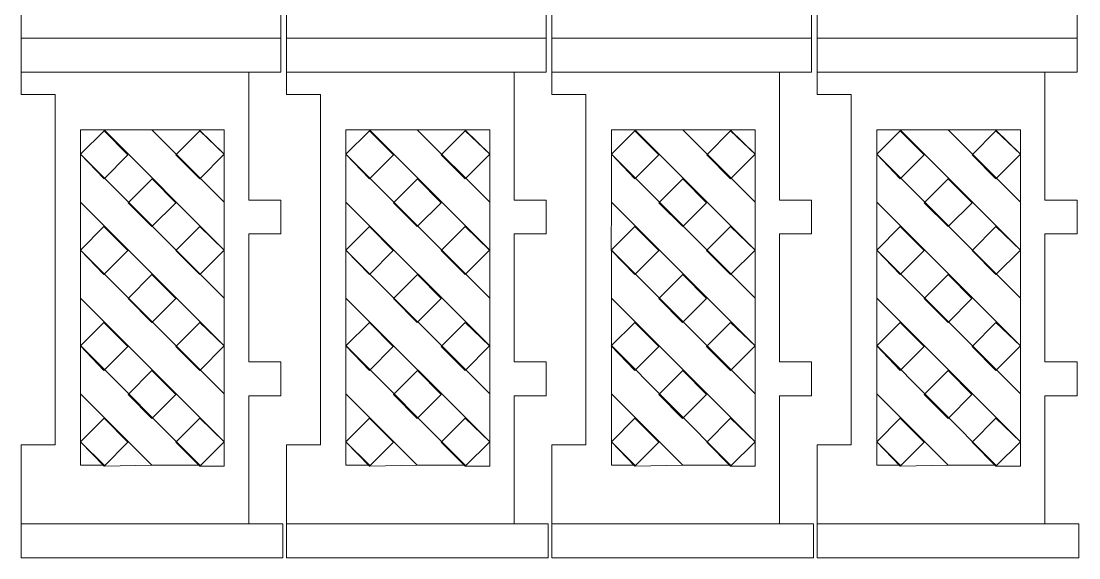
# Model space of a CAD drawing. Header units: centimetres. Extents: x -67.6 to -20.6, y -25.4 to 27.8.
# Drawn here: x -36.3 to -26.93, y 2.24 to 6.99 of the extents above; entities that cross this region are included whole.
import ezdxf

# ---------------------------------------------------------------- set-up
doc = ezdxf.new("R2010")
doc.units = ezdxf.units.CM
doc.header["$MEASUREMENT"] = 0
doc.layers.add('Layer 1', color=7, linetype='Continuous')

msp = doc.modelspace()

# ---------------------------------------------------------------- linework, layer by layer
at = {"layer": 'Layer 1', "color": 250, "lineweight": 9}
for points, knots in [([(-34.28516, 11.14377), (-34.28516, 11.14377), (-34.28516, 10.01044), (-34.28516, 10.01044), (-34.28516, 10.01044), (-34.00141, 10.01044), (-34.00141, 10.01044), (-34.00141, 10.01044), (-34.00141, 9.71044), (-34.00141, 9.71044), (-34.00141, 9.71044), (-34.28516, 9.71044), (-34.28516, 9.71044), (-34.28516, 9.71044), (-34.28516, 8.5771), (-34.28516, 8.5771), (-34.28516, 8.5771), (-34.00141, 8.5771), (-34.00141, 8.5771), (-34.00141, 8.5771), (-34.00141, 8.2771), (-34.00141, 8.2771), (-34.00141, 8.2771), (-34.28516, 8.2771), (-34.28516, 8.2771), (-34.28516, 8.2771), (-34.28516, 7.14377), (-34.28516, 7.14377), (-34.28516, 7.14377), (-34.00141, 7.14377), (-34.00141, 7.14377), (-34.00141, 7.14377), (-34.00141, 6.84377), (-34.00141, 6.84377), (-34.00141, 6.84377), (-34.00141, 6.54377), (-34.00141, 6.54377), (-34.00141, 6.54377), (-34.28516, 6.54377), (-34.28516, 6.54377), (-34.28516, 6.54377), (-34.28516, 5.41044), (-34.28516, 5.41044), (-34.28516, 5.41044), (-34.00141, 5.41044), (-34.00141, 5.41044), (-34.00141, 5.41044), (-34.00141, 5.11044), (-34.00141, 5.11044), (-34.00141, 5.11044), (-34.28516, 5.11044), (-34.28516, 5.11044), (-34.28516, 5.11044), (-34.28516, 3.97711), (-34.28516, 3.97711), (-34.28516, 3.97711), (-34.00141, 3.97711), (-34.00141, 3.97711), (-34.00141, 3.97711), (-34.00141, 3.67711), (-34.00141, 3.67711), (-34.00141, 3.67711), (-34.28516, 3.67711), (-34.28516, 3.67711), (-34.28516, 3.67711), (-34.28516, 2.54378), (-34.28516, 2.54378), (-34.28516, 2.54378), (-33.98516, 2.54378), (-33.98516, 2.54378), (-33.98516, 2.54378), (-33.98516, 2.24378), (-33.98516, 2.24378), (-33.98516, 2.24378), (-34.28516, 2.24378), (-34.28516, 2.24378), (-34.28516, 2.24378), (-36.00147, 2.24378), (-36.00147, 2.24378), (-36.00147, 2.24378), (-36.30147, 2.24378), (-36.30147, 2.24378), (-36.30147, 2.24378), (-36.30147, 3.24378), (-36.30147, 3.24378), (-36.30147, 3.24378), (-36.00147, 3.24378), (-36.00147, 3.24378), (-36.00147, 3.24378), (-36.00147, 6.34378), (-36.00147, 6.34378), (-36.00147, 6.34378), (-36.30147, 6.34378), (-36.30147, 6.34378), (-36.30147, 6.34378), (-36.30147, 7.34378), (-36.30147, 7.34378), (-36.30147, 7.34378), (-36.00147, 7.34378), (-36.00147, 7.34378), (-36.00147, 7.34378), (-36.00147, 10.44377), (-36.00147, 10.44377), (-36.00147, 10.44377), (-36.30147, 10.44377), (-36.30147, 10.44377), (-36.30147, 10.44377), (-36.30147, 11.14377), (-36.30147, 11.14377), (-36.30147, 11.14377), (-34.28516, 11.14377), (-34.28516, 11.14377)], [0, 0, 0, 0, 0.027027, 0.027027, 0.027027, 0.0540541, 0.0540541, 0.0540541, 0.0810811, 0.0810811, 0.0810811, 0.1081081, 0.1081081, 0.1081081, 0.1351351, 0.1351351, 0.1351351, 0.1621622, 0.1621622, 0.1621622, 0.1891892, 0.1891892, 0.1891892, 0.2162162, 0.2162162, 0.2162162, 0.2432432, 0.2432432, 0.2432432, 0.2702703, 0.2702703, 0.2702703, 0.2972973, 0.2972973, 0.2972973, 0.3243243, 0.3243243, 0.3243243, 0.3513514, 0.3513514, 0.3513514, 0.3783784, 0.3783784, 0.3783784, 0.4054054, 0.4054054, 0.4054054, 0.4324324, 0.4324324, 0.4324324, 0.4594595, 0.4594595, 0.4594595, 0.4864865, 0.4864865, 0.4864865, 0.5135135, 0.5135135, 0.5135135, 0.5405405, 0.5405405, 0.5405405, 0.5675676, 0.5675676, 0.5675676, 0.5945946, 0.5945946, 0.5945946, 0.6216216, 0.6216216, 0.6216216, 0.6486486, 0.6486486, 0.6486486, 0.6756757, 0.6756757, 0.6756757, 0.7027027, 0.7027027, 0.7027027, 0.7297297, 0.7297297, 0.7297297, 0.7567568, 0.7567568, 0.7567568, 0.7837838, 0.7837838, 0.7837838, 0.8108108, 0.8108108, 0.8108108, 0.8378378, 0.8378378, 0.8378378, 0.8648649, 0.8648649, 0.8648649, 0.8918919, 0.8918919, 0.8918919, 0.9189189, 0.9189189, 0.9189189, 0.9459459, 0.9459459, 0.9459459, 0.972973, 0.972973, 0.972973, 1, 1, 1, 1]), ([(-31.9351, 11.14377), (-31.9351, 11.14377), (-31.9351, 10.01044), (-31.9351, 10.01044), (-31.9351, 10.01044), (-31.65135, 10.01044), (-31.65135, 10.01044), (-31.65135, 10.01044), (-31.65135, 9.71044), (-31.65135, 9.71044), (-31.65135, 9.71044), (-31.9351, 9.71044), (-31.9351, 9.71044), (-31.9351, 9.71044), (-31.9351, 8.5771), (-31.9351, 8.5771), (-31.9351, 8.5771), (-31.65135, 8.5771), (-31.65135, 8.5771), (-31.65135, 8.5771), (-31.65135, 8.2771), (-31.65135, 8.2771), (-31.65135, 8.2771), (-31.9351, 8.2771), (-31.9351, 8.2771), (-31.9351, 8.2771), (-31.9351, 7.14377), (-31.9351, 7.14377), (-31.9351, 7.14377), (-31.65135, 7.14377), (-31.65135, 7.14377), (-31.65135, 7.14377), (-31.65135, 6.84377), (-31.65135, 6.84377), (-31.65135, 6.84377), (-31.65135, 6.54377), (-31.65135, 6.54377), (-31.65135, 6.54377), (-31.9351, 6.54377), (-31.9351, 6.54377), (-31.9351, 6.54377), (-31.9351, 5.41044), (-31.9351, 5.41044), (-31.9351, 5.41044), (-31.65135, 5.41044), (-31.65135, 5.41044), (-31.65135, 5.41044), (-31.65135, 5.11044), (-31.65135, 5.11044), (-31.65135, 5.11044), (-31.9351, 5.11044), (-31.9351, 5.11044), (-31.9351, 5.11044), (-31.9351, 3.97711), (-31.9351, 3.97711), (-31.9351, 3.97711), (-31.65135, 3.97711), (-31.65135, 3.97711), (-31.65135, 3.97711), (-31.65135, 3.67711), (-31.65135, 3.67711), (-31.65135, 3.67711), (-31.9351, 3.67711), (-31.9351, 3.67711), (-31.9351, 3.67711), (-31.9351, 2.54378), (-31.9351, 2.54378), (-31.9351, 2.54378), (-31.6351, 2.54378), (-31.6351, 2.54378), (-31.6351, 2.54378), (-31.6351, 2.24378), (-31.6351, 2.24378), (-31.6351, 2.24378), (-31.9351, 2.24378), (-31.9351, 2.24378), (-31.9351, 2.24378), (-33.65141, 2.24378), (-33.65141, 2.24378), (-33.65141, 2.24378), (-33.95141, 2.24378), (-33.95141, 2.24378), (-33.95141, 2.24378), (-33.95141, 3.24378), (-33.95141, 3.24378), (-33.95141, 3.24378), (-33.65141, 3.24378), (-33.65141, 3.24378), (-33.65141, 3.24378), (-33.65141, 6.34378), (-33.65141, 6.34378), (-33.65141, 6.34378), (-33.95141, 6.34378), (-33.95141, 6.34378), (-33.95141, 6.34378), (-33.95141, 7.34378), (-33.95141, 7.34378), (-33.95141, 7.34378), (-33.65141, 7.34378), (-33.65141, 7.34378), (-33.65141, 7.34378), (-33.65141, 10.44377), (-33.65141, 10.44377), (-33.65141, 10.44377), (-33.95141, 10.44377), (-33.95141, 10.44377), (-33.95141, 10.44377), (-33.95141, 11.14377), (-33.95141, 11.14377), (-33.95141, 11.14377), (-31.9351, 11.14377), (-31.9351, 11.14377)], [0, 0, 0, 0, 0.027027, 0.027027, 0.027027, 0.0540541, 0.0540541, 0.0540541, 0.0810811, 0.0810811, 0.0810811, 0.1081081, 0.1081081, 0.1081081, 0.1351351, 0.1351351, 0.1351351, 0.1621622, 0.1621622, 0.1621622, 0.1891892, 0.1891892, 0.1891892, 0.2162162, 0.2162162, 0.2162162, 0.2432432, 0.2432432, 0.2432432, 0.2702703, 0.2702703, 0.2702703, 0.2972973, 0.2972973, 0.2972973, 0.3243243, 0.3243243, 0.3243243, 0.3513514, 0.3513514, 0.3513514, 0.3783784, 0.3783784, 0.3783784, 0.4054054, 0.4054054, 0.4054054, 0.4324324, 0.4324324, 0.4324324, 0.4594595, 0.4594595, 0.4594595, 0.4864865, 0.4864865, 0.4864865, 0.5135135, 0.5135135, 0.5135135, 0.5405405, 0.5405405, 0.5405405, 0.5675676, 0.5675676, 0.5675676, 0.5945946, 0.5945946, 0.5945946, 0.6216216, 0.6216216, 0.6216216, 0.6486486, 0.6486486, 0.6486486, 0.6756757, 0.6756757, 0.6756757, 0.7027027, 0.7027027, 0.7027027, 0.7297297, 0.7297297, 0.7297297, 0.7567568, 0.7567568, 0.7567568, 0.7837838, 0.7837838, 0.7837838, 0.8108108, 0.8108108, 0.8108108, 0.8378378, 0.8378378, 0.8378378, 0.8648649, 0.8648649, 0.8648649, 0.8918919, 0.8918919, 0.8918919, 0.9189189, 0.9189189, 0.9189189, 0.9459459, 0.9459459, 0.9459459, 0.972973, 0.972973, 0.972973, 1, 1, 1, 1]), ([(-29.58504, 11.14377), (-29.58504, 11.14377), (-29.58504, 10.01044), (-29.58504, 10.01044), (-29.58504, 10.01044), (-29.30129, 10.01044), (-29.30129, 10.01044), (-29.30129, 10.01044), (-29.30129, 9.71044), (-29.30129, 9.71044), (-29.30129, 9.71044), (-29.58504, 9.71044), (-29.58504, 9.71044), (-29.58504, 9.71044), (-29.58504, 8.5771), (-29.58504, 8.5771), (-29.58504, 8.5771), (-29.30129, 8.5771), (-29.30129, 8.5771), (-29.30129, 8.5771), (-29.30129, 8.2771), (-29.30129, 8.2771), (-29.30129, 8.2771), (-29.58504, 8.2771), (-29.58504, 8.2771), (-29.58504, 8.2771), (-29.58504, 7.14377), (-29.58504, 7.14377), (-29.58504, 7.14377), (-29.30129, 7.14377), (-29.30129, 7.14377), (-29.30129, 7.14377), (-29.30129, 6.84377), (-29.30129, 6.84377), (-29.30129, 6.84377), (-29.30129, 6.54377), (-29.30129, 6.54377), (-29.30129, 6.54377), (-29.58504, 6.54377), (-29.58504, 6.54377), (-29.58504, 6.54377), (-29.58504, 5.41044), (-29.58504, 5.41044), (-29.58504, 5.41044), (-29.30129, 5.41044), (-29.30129, 5.41044), (-29.30129, 5.41044), (-29.30129, 5.11044), (-29.30129, 5.11044), (-29.30129, 5.11044), (-29.58504, 5.11044), (-29.58504, 5.11044), (-29.58504, 5.11044), (-29.58504, 3.97711), (-29.58504, 3.97711), (-29.58504, 3.97711), (-29.30129, 3.97711), (-29.30129, 3.97711), (-29.30129, 3.97711), (-29.30129, 3.67711), (-29.30129, 3.67711), (-29.30129, 3.67711), (-29.58504, 3.67711), (-29.58504, 3.67711), (-29.58504, 3.67711), (-29.58504, 2.54378), (-29.58504, 2.54378), (-29.58504, 2.54378), (-29.28504, 2.54378), (-29.28504, 2.54378), (-29.28504, 2.54378), (-29.28504, 2.24378), (-29.28504, 2.24378), (-29.28504, 2.24378), (-29.58504, 2.24378), (-29.58504, 2.24378), (-29.58504, 2.24378), (-31.30135, 2.24378), (-31.30135, 2.24378), (-31.30135, 2.24378), (-31.60135, 2.24378), (-31.60135, 2.24378), (-31.60135, 2.24378), (-31.60135, 3.24378), (-31.60135, 3.24378), (-31.60135, 3.24378), (-31.30135, 3.24378), (-31.30135, 3.24378), (-31.30135, 3.24378), (-31.30135, 6.34378), (-31.30135, 6.34378), (-31.30135, 6.34378), (-31.60135, 6.34378), (-31.60135, 6.34378), (-31.60135, 6.34378), (-31.60135, 7.34378), (-31.60135, 7.34378), (-31.60135, 7.34378), (-31.30135, 7.34378), (-31.30135, 7.34378), (-31.30135, 7.34378), (-31.30135, 10.44377), (-31.30135, 10.44377), (-31.30135, 10.44377), (-31.60135, 10.44377), (-31.60135, 10.44377), (-31.60135, 10.44377), (-31.60135, 11.14377), (-31.60135, 11.14377), (-31.60135, 11.14377), (-29.58504, 11.14377), (-29.58504, 11.14377)], [0, 0, 0, 0, 0.027027, 0.027027, 0.027027, 0.0540541, 0.0540541, 0.0540541, 0.0810811, 0.0810811, 0.0810811, 0.1081081, 0.1081081, 0.1081081, 0.1351351, 0.1351351, 0.1351351, 0.1621622, 0.1621622, 0.1621622, 0.1891892, 0.1891892, 0.1891892, 0.2162162, 0.2162162, 0.2162162, 0.2432432, 0.2432432, 0.2432432, 0.2702703, 0.2702703, 0.2702703, 0.2972973, 0.2972973, 0.2972973, 0.3243243, 0.3243243, 0.3243243, 0.3513514, 0.3513514, 0.3513514, 0.3783784, 0.3783784, 0.3783784, 0.4054054, 0.4054054, 0.4054054, 0.4324324, 0.4324324, 0.4324324, 0.4594595, 0.4594595, 0.4594595, 0.4864865, 0.4864865, 0.4864865, 0.5135135, 0.5135135, 0.5135135, 0.5405405, 0.5405405, 0.5405405, 0.5675676, 0.5675676, 0.5675676, 0.5945946, 0.5945946, 0.5945946, 0.6216216, 0.6216216, 0.6216216, 0.6486486, 0.6486486, 0.6486486, 0.6756757, 0.6756757, 0.6756757, 0.7027027, 0.7027027, 0.7027027, 0.7297297, 0.7297297, 0.7297297, 0.7567568, 0.7567568, 0.7567568, 0.7837838, 0.7837838, 0.7837838, 0.8108108, 0.8108108, 0.8108108, 0.8378378, 0.8378378, 0.8378378, 0.8648649, 0.8648649, 0.8648649, 0.8918919, 0.8918919, 0.8918919, 0.9189189, 0.9189189, 0.9189189, 0.9459459, 0.9459459, 0.9459459, 0.972973, 0.972973, 0.972973, 1, 1, 1, 1]), ([(-27.23498, 11.14377), (-27.23498, 11.14377), (-27.23498, 10.01044), (-27.23498, 10.01044), (-27.23498, 10.01044), (-26.95123, 10.01044), (-26.95123, 10.01044), (-26.95123, 10.01044), (-26.95123, 9.71044), (-26.95123, 9.71044), (-26.95123, 9.71044), (-27.23498, 9.71044), (-27.23498, 9.71044), (-27.23498, 9.71044), (-27.23498, 8.5771), (-27.23498, 8.5771), (-27.23498, 8.5771), (-26.95123, 8.5771), (-26.95123, 8.5771), (-26.95123, 8.5771), (-26.95123, 8.2771), (-26.95123, 8.2771), (-26.95123, 8.2771), (-27.23498, 8.2771), (-27.23498, 8.2771), (-27.23498, 8.2771), (-27.23498, 7.14377), (-27.23498, 7.14377), (-27.23498, 7.14377), (-26.95123, 7.14377), (-26.95123, 7.14377), (-26.95123, 7.14377), (-26.95123, 6.84377), (-26.95123, 6.84377), (-26.95123, 6.84377), (-26.95123, 6.54377), (-26.95123, 6.54377), (-26.95123, 6.54377), (-27.23498, 6.54377), (-27.23498, 6.54377), (-27.23498, 6.54377), (-27.23498, 5.41044), (-27.23498, 5.41044), (-27.23498, 5.41044), (-26.95123, 5.41044), (-26.95123, 5.41044), (-26.95123, 5.41044), (-26.95123, 5.11044), (-26.95123, 5.11044), (-26.95123, 5.11044), (-27.23498, 5.11044), (-27.23498, 5.11044), (-27.23498, 5.11044), (-27.23498, 3.97711), (-27.23498, 3.97711), (-27.23498, 3.97711), (-26.95123, 3.97711), (-26.95123, 3.97711), (-26.95123, 3.97711), (-26.95123, 3.67711), (-26.95123, 3.67711), (-26.95123, 3.67711), (-27.23498, 3.67711), (-27.23498, 3.67711), (-27.23498, 3.67711), (-27.23498, 2.54378), (-27.23498, 2.54378), (-27.23498, 2.54378), (-26.93498, 2.54378), (-26.93498, 2.54378), (-26.93498, 2.54378), (-26.93498, 2.24378), (-26.93498, 2.24378), (-26.93498, 2.24378), (-27.23498, 2.24378), (-27.23498, 2.24378), (-27.23498, 2.24378), (-28.95129, 2.24378), (-28.95129, 2.24378), (-28.95129, 2.24378), (-29.25129, 2.24378), (-29.25129, 2.24378), (-29.25129, 2.24378), (-29.25129, 3.24378), (-29.25129, 3.24378), (-29.25129, 3.24378), (-28.95129, 3.24378), (-28.95129, 3.24378), (-28.95129, 3.24378), (-28.95129, 6.34378), (-28.95129, 6.34378), (-28.95129, 6.34378), (-29.25129, 6.34378), (-29.25129, 6.34378), (-29.25129, 6.34378), (-29.25129, 7.34378), (-29.25129, 7.34378), (-29.25129, 7.34378), (-28.95129, 7.34378), (-28.95129, 7.34378), (-28.95129, 7.34378), (-28.95129, 10.44377), (-28.95129, 10.44377), (-28.95129, 10.44377), (-29.25129, 10.44377), (-29.25129, 10.44377), (-29.25129, 10.44377), (-29.25129, 11.14377), (-29.25129, 11.14377), (-29.25129, 11.14377), (-27.23498, 11.14377), (-27.23498, 11.14377)], [0, 0, 0, 0, 0.027027, 0.027027, 0.027027, 0.0540541, 0.0540541, 0.0540541, 0.0810811, 0.0810811, 0.0810811, 0.1081081, 0.1081081, 0.1081081, 0.1351351, 0.1351351, 0.1351351, 0.1621622, 0.1621622, 0.1621622, 0.1891892, 0.1891892, 0.1891892, 0.2162162, 0.2162162, 0.2162162, 0.2432432, 0.2432432, 0.2432432, 0.2702703, 0.2702703, 0.2702703, 0.2972973, 0.2972973, 0.2972973, 0.3243243, 0.3243243, 0.3243243, 0.3513514, 0.3513514, 0.3513514, 0.3783784, 0.3783784, 0.3783784, 0.4054054, 0.4054054, 0.4054054, 0.4324324, 0.4324324, 0.4324324, 0.4594595, 0.4594595, 0.4594595, 0.4864865, 0.4864865, 0.4864865, 0.5135135, 0.5135135, 0.5135135, 0.5405405, 0.5405405, 0.5405405, 0.5675676, 0.5675676, 0.5675676, 0.5945946, 0.5945946, 0.5945946, 0.6216216, 0.6216216, 0.6216216, 0.6486486, 0.6486486, 0.6486486, 0.6756757, 0.6756757, 0.6756757, 0.7027027, 0.7027027, 0.7027027, 0.7297297, 0.7297297, 0.7297297, 0.7567568, 0.7567568, 0.7567568, 0.7837838, 0.7837838, 0.7837838, 0.8108108, 0.8108108, 0.8108108, 0.8378378, 0.8378378, 0.8378378, 0.8648649, 0.8648649, 0.8648649, 0.8918919, 0.8918919, 0.8918919, 0.9189189, 0.9189189, 0.9189189, 0.9459459, 0.9459459, 0.9459459, 0.972973, 0.972973, 0.972973, 1, 1, 1, 1]), ([(-35.56757, 5.59927), (-35.56757, 5.59927), (-35.77503, 5.81607), (-35.77503, 5.81607), (-35.77503, 5.81607), (-35.56757, 6.02353), (-35.56757, 6.02353), (-35.56757, 6.02353), (-35.35537, 5.81147), (-35.35537, 5.81147), (-35.35537, 5.81147), (-35.56757, 5.59927), (-35.56757, 5.59927)], [0, 0, 0, 0, 0.25, 0.25, 0.25, 0.5, 0.5, 0.5, 0.75, 0.75, 0.75, 1, 1, 1, 1]), ([(-34.50225, 5.81607), (-34.50225, 5.81607), (-34.71905, 6.02353), (-34.71905, 6.02353), (-34.71905, 6.02353), (-34.9307, 5.81092), (-34.9307, 5.81092), (-34.9307, 5.81092), (-34.71905, 5.59927), (-34.71905, 5.59927), (-34.71905, 5.59927), (-34.50225, 5.81607), (-34.50225, 5.81607)], [0, 0, 0, 0, 0.25, 0.25, 0.25, 0.5, 0.5, 0.5, 0.75, 0.75, 0.75, 1, 1, 1, 1]), ([(-33.21751, 5.59927), (-33.21751, 5.59927), (-33.42497, 5.81607), (-33.42497, 5.81607), (-33.42497, 5.81607), (-33.21751, 6.02353), (-33.21751, 6.02353), (-33.21751, 6.02353), (-33.00531, 5.81147), (-33.00531, 5.81147), (-33.00531, 5.81147), (-33.21751, 5.59927), (-33.21751, 5.59927)], [0, 0, 0, 0, 0.25, 0.25, 0.25, 0.5, 0.5, 0.5, 0.75, 0.75, 0.75, 1, 1, 1, 1]), ([(-32.15219, 5.81607), (-32.15219, 5.81607), (-32.36899, 6.02353), (-32.36899, 6.02353), (-32.36899, 6.02353), (-32.58064, 5.81092), (-32.58064, 5.81092), (-32.58064, 5.81092), (-32.36899, 5.59927), (-32.36899, 5.59927), (-32.36899, 5.59927), (-32.15219, 5.81607), (-32.15219, 5.81607)], [0, 0, 0, 0, 0.25, 0.25, 0.25, 0.5, 0.5, 0.5, 0.75, 0.75, 0.75, 1, 1, 1, 1]), ([(-30.86745, 5.59927), (-30.86745, 5.59927), (-31.07491, 5.81607), (-31.07491, 5.81607), (-31.07491, 5.81607), (-30.86745, 6.02353), (-30.86745, 6.02353), (-30.86745, 6.02353), (-30.65525, 5.81147), (-30.65525, 5.81147), (-30.65525, 5.81147), (-30.86745, 5.59927), (-30.86745, 5.59927)], [0, 0, 0, 0, 0.25, 0.25, 0.25, 0.5, 0.5, 0.5, 0.75, 0.75, 0.75, 1, 1, 1, 1]), ([(-29.80213, 5.81607), (-29.80213, 5.81607), (-30.01893, 6.02353), (-30.01893, 6.02353), (-30.01893, 6.02353), (-30.23058, 5.81092), (-30.23058, 5.81092), (-30.23058, 5.81092), (-30.01893, 5.59927), (-30.01893, 5.59927), (-30.01893, 5.59927), (-29.80213, 5.81607), (-29.80213, 5.81607)], [0, 0, 0, 0, 0.25, 0.25, 0.25, 0.5, 0.5, 0.5, 0.75, 0.75, 0.75, 1, 1, 1, 1]), ([(-28.51739, 5.59927), (-28.51739, 5.59927), (-28.72485, 5.81607), (-28.72485, 5.81607), (-28.72485, 5.81607), (-28.51739, 6.02353), (-28.51739, 6.02353), (-28.51739, 6.02353), (-28.30519, 5.81147), (-28.30519, 5.81147), (-28.30519, 5.81147), (-28.51739, 5.59927), (-28.51739, 5.59927)], [0, 0, 0, 0, 0.25, 0.25, 0.25, 0.5, 0.5, 0.5, 0.75, 0.75, 0.75, 1, 1, 1, 1]), ([(-27.45207, 5.81607), (-27.45207, 5.81607), (-27.66887, 6.02353), (-27.66887, 6.02353), (-27.66887, 6.02353), (-27.88052, 5.81092), (-27.88052, 5.81092), (-27.88052, 5.81092), (-27.66887, 5.59927), (-27.66887, 5.59927), (-27.66887, 5.59927), (-27.45207, 5.81607), (-27.45207, 5.81607)], [0, 0, 0, 0, 0.25, 0.25, 0.25, 0.5, 0.5, 0.5, 0.75, 0.75, 0.75, 1, 1, 1, 1]), ([(-34.93115, 5.38717), (-34.93115, 5.38717), (-35.1423, 5.59836), (-35.1423, 5.59836), (-35.1423, 5.59836), (-35.354, 5.3857), (-35.354, 5.3857), (-35.354, 5.3857), (-35.14331, 5.17501), (-35.14331, 5.17501), (-35.14331, 5.17501), (-34.93115, 5.38717), (-34.93115, 5.38717)], [0, 0, 0, 0, 0.25, 0.25, 0.25, 0.5, 0.5, 0.5, 0.75, 0.75, 0.75, 1, 1, 1, 1]), ([(-32.58109, 5.38717), (-32.58109, 5.38717), (-32.79224, 5.59836), (-32.79224, 5.59836), (-32.79224, 5.59836), (-33.00394, 5.3857), (-33.00394, 5.3857), (-33.00394, 5.3857), (-32.79325, 5.17501), (-32.79325, 5.17501), (-32.79325, 5.17501), (-32.58109, 5.38717), (-32.58109, 5.38717)], [0, 0, 0, 0, 0.25, 0.25, 0.25, 0.5, 0.5, 0.5, 0.75, 0.75, 0.75, 1, 1, 1, 1]), ([(-30.23103, 5.38717), (-30.23103, 5.38717), (-30.44218, 5.59836), (-30.44218, 5.59836), (-30.44218, 5.59836), (-30.65388, 5.3857), (-30.65388, 5.3857), (-30.65388, 5.3857), (-30.44319, 5.17501), (-30.44319, 5.17501), (-30.44319, 5.17501), (-30.23103, 5.38717), (-30.23103, 5.38717)], [0, 0, 0, 0, 0.25, 0.25, 0.25, 0.5, 0.5, 0.5, 0.75, 0.75, 0.75, 1, 1, 1, 1]), ([(-27.88097, 5.38717), (-27.88097, 5.38717), (-28.09212, 5.59836), (-28.09212, 5.59836), (-28.09212, 5.59836), (-28.30382, 5.3857), (-28.30382, 5.3857), (-28.30382, 5.3857), (-28.09313, 5.17501), (-28.09313, 5.17501), (-28.09313, 5.17501), (-27.88097, 5.38717), (-27.88097, 5.38717)], [0, 0, 0, 0, 0.25, 0.25, 0.25, 0.5, 0.5, 0.5, 0.75, 0.75, 0.75, 1, 1, 1, 1]), ([(-35.56805, 4.75123), (-35.56805, 4.75123), (-35.77551, 4.96803), (-35.77551, 4.96803), (-35.77551, 4.96803), (-35.56805, 5.17549), (-35.56805, 5.17549), (-35.56805, 5.17549), (-35.35585, 4.96343), (-35.35585, 4.96343), (-35.35585, 4.96343), (-35.56805, 4.75123), (-35.56805, 4.75123)], [0, 0, 0, 0, 0.25, 0.25, 0.25, 0.5, 0.5, 0.5, 0.75, 0.75, 0.75, 1, 1, 1, 1]), ([(-34.50273, 4.96803), (-34.50273, 4.96803), (-34.71953, 5.17549), (-34.71953, 5.17549), (-34.71953, 5.17549), (-34.93118, 4.96288), (-34.93118, 4.96288), (-34.93118, 4.96288), (-34.71953, 4.75123), (-34.71953, 4.75123), (-34.71953, 4.75123), (-34.50273, 4.96803), (-34.50273, 4.96803)], [0, 0, 0, 0, 0.25, 0.25, 0.25, 0.5, 0.5, 0.5, 0.75, 0.75, 0.75, 1, 1, 1, 1]), ([(-33.21799, 4.75123), (-33.21799, 4.75123), (-33.42545, 4.96803), (-33.42545, 4.96803), (-33.42545, 4.96803), (-33.21799, 5.17549), (-33.21799, 5.17549), (-33.21799, 5.17549), (-33.00579, 4.96343), (-33.00579, 4.96343), (-33.00579, 4.96343), (-33.21799, 4.75123), (-33.21799, 4.75123)], [0, 0, 0, 0, 0.25, 0.25, 0.25, 0.5, 0.5, 0.5, 0.75, 0.75, 0.75, 1, 1, 1, 1]), ([(-32.15267, 4.96803), (-32.15267, 4.96803), (-32.36947, 5.17549), (-32.36947, 5.17549), (-32.36947, 5.17549), (-32.58112, 4.96288), (-32.58112, 4.96288), (-32.58112, 4.96288), (-32.36947, 4.75123), (-32.36947, 4.75123), (-32.36947, 4.75123), (-32.15267, 4.96803), (-32.15267, 4.96803)], [0, 0, 0, 0, 0.25, 0.25, 0.25, 0.5, 0.5, 0.5, 0.75, 0.75, 0.75, 1, 1, 1, 1]), ([(-30.86793, 4.75123), (-30.86793, 4.75123), (-31.07539, 4.96803), (-31.07539, 4.96803), (-31.07539, 4.96803), (-30.86793, 5.17549), (-30.86793, 5.17549), (-30.86793, 5.17549), (-30.65573, 4.96343), (-30.65573, 4.96343), (-30.65573, 4.96343), (-30.86793, 4.75123), (-30.86793, 4.75123)], [0, 0, 0, 0, 0.25, 0.25, 0.25, 0.5, 0.5, 0.5, 0.75, 0.75, 0.75, 1, 1, 1, 1]), ([(-29.80261, 4.96803), (-29.80261, 4.96803), (-30.01941, 5.17549), (-30.01941, 5.17549), (-30.01941, 5.17549), (-30.23106, 4.96288), (-30.23106, 4.96288), (-30.23106, 4.96288), (-30.01941, 4.75123), (-30.01941, 4.75123), (-30.01941, 4.75123), (-29.80261, 4.96803), (-29.80261, 4.96803)], [0, 0, 0, 0, 0.25, 0.25, 0.25, 0.5, 0.5, 0.5, 0.75, 0.75, 0.75, 1, 1, 1, 1]), ([(-28.51787, 4.75123), (-28.51787, 4.75123), (-28.72533, 4.96803), (-28.72533, 4.96803), (-28.72533, 4.96803), (-28.51787, 5.17549), (-28.51787, 5.17549), (-28.51787, 5.17549), (-28.30567, 4.96343), (-28.30567, 4.96343), (-28.30567, 4.96343), (-28.51787, 4.75123), (-28.51787, 4.75123)], [0, 0, 0, 0, 0.25, 0.25, 0.25, 0.5, 0.5, 0.5, 0.75, 0.75, 0.75, 1, 1, 1, 1]), ([(-27.45255, 4.96803), (-27.45255, 4.96803), (-27.66935, 5.17549), (-27.66935, 5.17549), (-27.66935, 5.17549), (-27.881, 4.96288), (-27.881, 4.96288), (-27.881, 4.96288), (-27.66935, 4.75123), (-27.66935, 4.75123), (-27.66935, 4.75123), (-27.45255, 4.96803), (-27.45255, 4.96803)], [0, 0, 0, 0, 0.25, 0.25, 0.25, 0.5, 0.5, 0.5, 0.75, 0.75, 0.75, 1, 1, 1, 1]), ([(-34.93163, 4.53913), (-34.93163, 4.53913), (-35.14278, 4.75032), (-35.14278, 4.75032), (-35.14278, 4.75032), (-35.35448, 4.53766), (-35.35448, 4.53766), (-35.35448, 4.53766), (-35.14379, 4.32697), (-35.14379, 4.32697), (-35.14379, 4.32697), (-34.93163, 4.53913), (-34.93163, 4.53913)], [0, 0, 0, 0, 0.25, 0.25, 0.25, 0.5, 0.5, 0.5, 0.75, 0.75, 0.75, 1, 1, 1, 1]), ([(-32.58157, 4.53913), (-32.58157, 4.53913), (-32.79272, 4.75032), (-32.79272, 4.75032), (-32.79272, 4.75032), (-33.00442, 4.53766), (-33.00442, 4.53766), (-33.00442, 4.53766), (-32.79373, 4.32697), (-32.79373, 4.32697), (-32.79373, 4.32697), (-32.58157, 4.53913), (-32.58157, 4.53913)], [0, 0, 0, 0, 0.25, 0.25, 0.25, 0.5, 0.5, 0.5, 0.75, 0.75, 0.75, 1, 1, 1, 1]), ([(-30.23151, 4.53913), (-30.23151, 4.53913), (-30.44266, 4.75032), (-30.44266, 4.75032), (-30.44266, 4.75032), (-30.65436, 4.53766), (-30.65436, 4.53766), (-30.65436, 4.53766), (-30.44367, 4.32697), (-30.44367, 4.32697), (-30.44367, 4.32697), (-30.23151, 4.53913), (-30.23151, 4.53913)], [0, 0, 0, 0, 0.25, 0.25, 0.25, 0.5, 0.5, 0.5, 0.75, 0.75, 0.75, 1, 1, 1, 1]), ([(-27.88145, 4.53913), (-27.88145, 4.53913), (-28.0926, 4.75032), (-28.0926, 4.75032), (-28.0926, 4.75032), (-28.3043, 4.53766), (-28.3043, 4.53766), (-28.3043, 4.53766), (-28.09361, 4.32697), (-28.09361, 4.32697), (-28.09361, 4.32697), (-27.88145, 4.53913), (-27.88145, 4.53913)], [0, 0, 0, 0, 0.25, 0.25, 0.25, 0.5, 0.5, 0.5, 0.75, 0.75, 0.75, 1, 1, 1, 1]), ([(-35.56805, 3.90271), (-35.56805, 3.90271), (-35.77551, 4.11951), (-35.77551, 4.11951), (-35.77551, 4.11951), (-35.56805, 4.32697), (-35.56805, 4.32697), (-35.56805, 4.32697), (-35.35585, 4.11491), (-35.35585, 4.11491), (-35.35585, 4.11491), (-35.56805, 3.90271), (-35.56805, 3.90271)], [0, 0, 0, 0, 0.25, 0.25, 0.25, 0.5, 0.5, 0.5, 0.75, 0.75, 0.75, 1, 1, 1, 1]), ([(-34.50273, 4.11951), (-34.50273, 4.11951), (-34.71953, 4.32697), (-34.71953, 4.32697), (-34.71953, 4.32697), (-34.93118, 4.11436), (-34.93118, 4.11436), (-34.93118, 4.11436), (-34.71953, 3.90271), (-34.71953, 3.90271), (-34.71953, 3.90271), (-34.50273, 4.11951), (-34.50273, 4.11951)], [0, 0, 0, 0, 0.25, 0.25, 0.25, 0.5, 0.5, 0.5, 0.75, 0.75, 0.75, 1, 1, 1, 1]), ([(-33.21799, 3.90271), (-33.21799, 3.90271), (-33.42545, 4.11951), (-33.42545, 4.11951), (-33.42545, 4.11951), (-33.21799, 4.32697), (-33.21799, 4.32697), (-33.21799, 4.32697), (-33.00579, 4.11491), (-33.00579, 4.11491), (-33.00579, 4.11491), (-33.21799, 3.90271), (-33.21799, 3.90271)], [0, 0, 0, 0, 0.25, 0.25, 0.25, 0.5, 0.5, 0.5, 0.75, 0.75, 0.75, 1, 1, 1, 1]), ([(-32.15267, 4.11951), (-32.15267, 4.11951), (-32.36947, 4.32697), (-32.36947, 4.32697), (-32.36947, 4.32697), (-32.58112, 4.11436), (-32.58112, 4.11436), (-32.58112, 4.11436), (-32.36947, 3.90271), (-32.36947, 3.90271), (-32.36947, 3.90271), (-32.15267, 4.11951), (-32.15267, 4.11951)], [0, 0, 0, 0, 0.25, 0.25, 0.25, 0.5, 0.5, 0.5, 0.75, 0.75, 0.75, 1, 1, 1, 1]), ([(-30.86793, 3.90271), (-30.86793, 3.90271), (-31.07539, 4.11951), (-31.07539, 4.11951), (-31.07539, 4.11951), (-30.86793, 4.32697), (-30.86793, 4.32697), (-30.86793, 4.32697), (-30.65573, 4.11491), (-30.65573, 4.11491), (-30.65573, 4.11491), (-30.86793, 3.90271), (-30.86793, 3.90271)], [0, 0, 0, 0, 0.25, 0.25, 0.25, 0.5, 0.5, 0.5, 0.75, 0.75, 0.75, 1, 1, 1, 1]), ([(-29.80261, 4.11951), (-29.80261, 4.11951), (-30.01941, 4.32697), (-30.01941, 4.32697), (-30.01941, 4.32697), (-30.23106, 4.11436), (-30.23106, 4.11436), (-30.23106, 4.11436), (-30.01941, 3.90271), (-30.01941, 3.90271), (-30.01941, 3.90271), (-29.80261, 4.11951), (-29.80261, 4.11951)], [0, 0, 0, 0, 0.25, 0.25, 0.25, 0.5, 0.5, 0.5, 0.75, 0.75, 0.75, 1, 1, 1, 1]), ([(-28.51787, 3.90271), (-28.51787, 3.90271), (-28.72533, 4.11951), (-28.72533, 4.11951), (-28.72533, 4.11951), (-28.51787, 4.32697), (-28.51787, 4.32697), (-28.51787, 4.32697), (-28.30567, 4.11491), (-28.30567, 4.11491), (-28.30567, 4.11491), (-28.51787, 3.90271), (-28.51787, 3.90271)], [0, 0, 0, 0, 0.25, 0.25, 0.25, 0.5, 0.5, 0.5, 0.75, 0.75, 0.75, 1, 1, 1, 1]), ([(-27.45255, 4.11951), (-27.45255, 4.11951), (-27.66935, 4.32697), (-27.66935, 4.32697), (-27.66935, 4.32697), (-27.881, 4.11436), (-27.881, 4.11436), (-27.881, 4.11436), (-27.66935, 3.90271), (-27.66935, 3.90271), (-27.66935, 3.90271), (-27.45255, 4.11951), (-27.45255, 4.11951)], [0, 0, 0, 0, 0.25, 0.25, 0.25, 0.5, 0.5, 0.5, 0.75, 0.75, 0.75, 1, 1, 1, 1]), ([(-34.93163, 3.69061), (-34.93163, 3.69061), (-35.14278, 3.9018), (-35.14278, 3.9018), (-35.14278, 3.9018), (-35.35448, 3.68914), (-35.35448, 3.68914), (-35.35448, 3.68914), (-35.14379, 3.47845), (-35.14379, 3.47845), (-35.14379, 3.47845), (-34.93163, 3.69061), (-34.93163, 3.69061)], [0, 0, 0, 0, 0.25, 0.25, 0.25, 0.5, 0.5, 0.5, 0.75, 0.75, 0.75, 1, 1, 1, 1]), ([(-32.58157, 3.69061), (-32.58157, 3.69061), (-32.79272, 3.9018), (-32.79272, 3.9018), (-32.79272, 3.9018), (-33.00442, 3.68914), (-33.00442, 3.68914), (-33.00442, 3.68914), (-32.79373, 3.47845), (-32.79373, 3.47845), (-32.79373, 3.47845), (-32.58157, 3.69061), (-32.58157, 3.69061)], [0, 0, 0, 0, 0.25, 0.25, 0.25, 0.5, 0.5, 0.5, 0.75, 0.75, 0.75, 1, 1, 1, 1]), ([(-30.23151, 3.69061), (-30.23151, 3.69061), (-30.44266, 3.9018), (-30.44266, 3.9018), (-30.44266, 3.9018), (-30.65436, 3.68914), (-30.65436, 3.68914), (-30.65436, 3.68914), (-30.44367, 3.47845), (-30.44367, 3.47845), (-30.44367, 3.47845), (-30.23151, 3.69061), (-30.23151, 3.69061)], [0, 0, 0, 0, 0.25, 0.25, 0.25, 0.5, 0.5, 0.5, 0.75, 0.75, 0.75, 1, 1, 1, 1]), ([(-27.88145, 3.69061), (-27.88145, 3.69061), (-28.0926, 3.9018), (-28.0926, 3.9018), (-28.0926, 3.9018), (-28.3043, 3.68914), (-28.3043, 3.68914), (-28.3043, 3.68914), (-28.09361, 3.47845), (-28.09361, 3.47845), (-28.09361, 3.47845), (-27.88145, 3.69061), (-27.88145, 3.69061)], [0, 0, 0, 0, 0.25, 0.25, 0.25, 0.5, 0.5, 0.5, 0.75, 0.75, 0.75, 1, 1, 1, 1]), ([(-35.56757, 3.05467), (-35.56757, 3.05467), (-35.77503, 3.27147), (-35.77503, 3.27147), (-35.77503, 3.27147), (-35.56757, 3.47893), (-35.56757, 3.47893), (-35.56757, 3.47893), (-35.35537, 3.26687), (-35.35537, 3.26687), (-35.35537, 3.26687), (-35.56757, 3.05467), (-35.56757, 3.05467)], [0, 0, 0, 0, 0.25, 0.25, 0.25, 0.5, 0.5, 0.5, 0.75, 0.75, 0.75, 1, 1, 1, 1]), ([(-34.50225, 3.27147), (-34.50225, 3.27147), (-34.71905, 3.47893), (-34.71905, 3.47893), (-34.71905, 3.47893), (-34.9307, 3.26632), (-34.9307, 3.26632), (-34.9307, 3.26632), (-34.71905, 3.05467), (-34.71905, 3.05467), (-34.71905, 3.05467), (-34.50225, 3.27147), (-34.50225, 3.27147)], [0, 0, 0, 0, 0.25, 0.25, 0.25, 0.5, 0.5, 0.5, 0.75, 0.75, 0.75, 1, 1, 1, 1]), ([(-33.21751, 3.05467), (-33.21751, 3.05467), (-33.42497, 3.27147), (-33.42497, 3.27147), (-33.42497, 3.27147), (-33.21751, 3.47893), (-33.21751, 3.47893), (-33.21751, 3.47893), (-33.00531, 3.26687), (-33.00531, 3.26687), (-33.00531, 3.26687), (-33.21751, 3.05467), (-33.21751, 3.05467)], [0, 0, 0, 0, 0.25, 0.25, 0.25, 0.5, 0.5, 0.5, 0.75, 0.75, 0.75, 1, 1, 1, 1]), ([(-32.15219, 3.27147), (-32.15219, 3.27147), (-32.36899, 3.47893), (-32.36899, 3.47893), (-32.36899, 3.47893), (-32.58064, 3.26632), (-32.58064, 3.26632), (-32.58064, 3.26632), (-32.36899, 3.05467), (-32.36899, 3.05467), (-32.36899, 3.05467), (-32.15219, 3.27147), (-32.15219, 3.27147)], [0, 0, 0, 0, 0.25, 0.25, 0.25, 0.5, 0.5, 0.5, 0.75, 0.75, 0.75, 1, 1, 1, 1]), ([(-30.86745, 3.05467), (-30.86745, 3.05467), (-31.07491, 3.27147), (-31.07491, 3.27147), (-31.07491, 3.27147), (-30.86745, 3.47893), (-30.86745, 3.47893), (-30.86745, 3.47893), (-30.65525, 3.26687), (-30.65525, 3.26687), (-30.65525, 3.26687), (-30.86745, 3.05467), (-30.86745, 3.05467)], [0, 0, 0, 0, 0.25, 0.25, 0.25, 0.5, 0.5, 0.5, 0.75, 0.75, 0.75, 1, 1, 1, 1]), ([(-29.80213, 3.27147), (-29.80213, 3.27147), (-30.01893, 3.47893), (-30.01893, 3.47893), (-30.01893, 3.47893), (-30.23058, 3.26632), (-30.23058, 3.26632), (-30.23058, 3.26632), (-30.01893, 3.05467), (-30.01893, 3.05467), (-30.01893, 3.05467), (-29.80213, 3.27147), (-29.80213, 3.27147)], [0, 0, 0, 0, 0.25, 0.25, 0.25, 0.5, 0.5, 0.5, 0.75, 0.75, 0.75, 1, 1, 1, 1]), ([(-28.51739, 3.05467), (-28.51739, 3.05467), (-28.72485, 3.27147), (-28.72485, 3.27147), (-28.72485, 3.27147), (-28.51739, 3.47893), (-28.51739, 3.47893), (-28.51739, 3.47893), (-28.30519, 3.26687), (-28.30519, 3.26687), (-28.30519, 3.26687), (-28.51739, 3.05467), (-28.51739, 3.05467)], [0, 0, 0, 0, 0.25, 0.25, 0.25, 0.5, 0.5, 0.5, 0.75, 0.75, 0.75, 1, 1, 1, 1]), ([(-27.45207, 3.27147), (-27.45207, 3.27147), (-27.66887, 3.47893), (-27.66887, 3.47893), (-27.66887, 3.47893), (-27.88052, 3.26632), (-27.88052, 3.26632), (-27.88052, 3.26632), (-27.66887, 3.05467), (-27.66887, 3.05467), (-27.66887, 3.05467), (-27.45207, 3.27147), (-27.45207, 3.27147)], [0, 0, 0, 0, 0.25, 0.25, 0.25, 0.5, 0.5, 0.5, 0.75, 0.75, 0.75, 1, 1, 1, 1])]:
    msp.add_open_spline(points, degree=3, knots=knots, dxfattribs=at)
at = {"layer": 'Layer 1', "color": 240, "lineweight": 9}
for points in [[(-34.00141, 6.84378), (-34.00141, 6.84378), (-36.30147, 6.84378), (-36.30147, 6.84378)], [(-31.65135, 6.84378), (-31.65135, 6.84378), (-33.95141, 6.84378), (-33.95141, 6.84378)], [(-29.30129, 6.84378), (-29.30129, 6.84378), (-31.60135, 6.84378), (-31.60135, 6.84378)], [(-26.95123, 6.84378), (-26.95123, 6.84378), (-29.25129, 6.84378), (-29.25129, 6.84378)], [(-34.2851, 6.54379), (-34.2851, 6.54379), (-36.30147, 6.54379), (-36.30147, 6.54379)], [(-31.93504, 6.54379), (-31.93504, 6.54379), (-33.95141, 6.54379), (-33.95141, 6.54379)], [(-29.58498, 6.54379), (-29.58498, 6.54379), (-31.60135, 6.54379), (-31.60135, 6.54379)], [(-27.23492, 6.54379), (-27.23492, 6.54379), (-29.25129, 6.54379), (-29.25129, 6.54379)], [(-35.77503, 5.81607), (-35.77503, 5.81607), (-35.77503, 6.03288), (-35.77503, 6.03288)], [(-35.56741, 6.03288), (-35.56741, 6.03288), (-35.77503, 6.03288), (-35.77503, 6.03288)], [(-34.72364, 6.03288), (-34.72364, 6.03288), (-35.14332, 6.03288), (-35.14332, 6.03288)], [(-33.42497, 5.81607), (-33.42497, 5.81607), (-33.42497, 6.03288), (-33.42497, 6.03288)], [(-33.21735, 6.03288), (-33.21735, 6.03288), (-33.42497, 6.03288), (-33.42497, 6.03288)], [(-32.37358, 6.03288), (-32.37358, 6.03288), (-32.79326, 6.03288), (-32.79326, 6.03288)], [(-31.07491, 5.81607), (-31.07491, 5.81607), (-31.07491, 6.03288), (-31.07491, 6.03288)], [(-30.86729, 6.03288), (-30.86729, 6.03288), (-31.07491, 6.03288), (-31.07491, 6.03288)], [(-30.02352, 6.03288), (-30.02352, 6.03288), (-30.4432, 6.03288), (-30.4432, 6.03288)], [(-28.72485, 5.81607), (-28.72485, 5.81607), (-28.72485, 6.03288), (-28.72485, 6.03288)], [(-28.51723, 6.03288), (-28.51723, 6.03288), (-28.72485, 6.03288), (-28.72485, 6.03288)], [(-27.67346, 6.03288), (-27.67346, 6.03288), (-28.09314, 6.03288), (-28.09314, 6.03288)], [(-34.50225, 5.81607), (-34.50225, 5.81607), (-34.50225, 5.39181), (-34.50225, 5.39181)], [(-32.15219, 5.81607), (-32.15219, 5.81607), (-32.15219, 5.39181), (-32.15219, 5.39181)], [(-29.80213, 5.81607), (-29.80213, 5.81607), (-29.80213, 5.39181), (-29.80213, 5.39181)], [(-27.45207, 5.81607), (-27.45207, 5.81607), (-27.45207, 5.39181), (-27.45207, 5.39181)], [(-35.77551, 4.96803), (-35.77551, 4.96803), (-35.77503, 5.39181), (-35.77503, 5.39181)], [(-33.42545, 4.96803), (-33.42545, 4.96803), (-33.42497, 5.39181), (-33.42497, 5.39181)], [(-31.07539, 4.96803), (-31.07539, 4.96803), (-31.07491, 5.39181), (-31.07491, 5.39181)], [(-28.72533, 4.96803), (-28.72533, 4.96803), (-28.72485, 5.39181), (-28.72485, 5.39181)], [(-34.50225, 4.96755), (-34.50225, 4.96755), (-34.50225, 4.54329), (-34.50225, 4.54329)], [(-32.15219, 4.96755), (-32.15219, 4.96755), (-32.15219, 4.54329), (-32.15219, 4.54329)], [(-29.80213, 4.96755), (-29.80213, 4.96755), (-29.80213, 4.54329), (-29.80213, 4.54329)], [(-27.45207, 4.96755), (-27.45207, 4.96755), (-27.45207, 4.54329), (-27.45207, 4.54329)], [(-35.77503, 4.12381), (-35.77503, 4.12381), (-35.77503, 4.54329), (-35.77503, 4.54329)], [(-33.42497, 4.12381), (-33.42497, 4.12381), (-33.42497, 4.54329), (-33.42497, 4.54329)], [(-31.07491, 4.12381), (-31.07491, 4.12381), (-31.07491, 4.54329), (-31.07491, 4.54329)], [(-28.72485, 4.12381), (-28.72485, 4.12381), (-28.72485, 4.54329), (-28.72485, 4.54329)], [(-34.50225, 4.11903), (-34.50225, 4.11903), (-34.50225, 3.69477), (-34.50225, 3.69477)], [(-32.15219, 4.11903), (-32.15219, 4.11903), (-32.15219, 3.69477), (-32.15219, 3.69477)], [(-29.80213, 4.11903), (-29.80213, 4.11903), (-29.80213, 3.69477), (-29.80213, 3.69477)], [(-27.45207, 4.11903), (-27.45207, 4.11903), (-27.45207, 3.69477), (-27.45207, 3.69477)], [(-35.77503, 3.27147), (-35.77503, 3.27147), (-35.77503, 3.69477), (-35.77503, 3.69477)], [(-33.42497, 3.27147), (-33.42497, 3.27147), (-33.42497, 3.69477), (-33.42497, 3.69477)], [(-31.07491, 3.27147), (-31.07491, 3.27147), (-31.07491, 3.69477), (-31.07491, 3.69477)], [(-28.72485, 3.27147), (-28.72485, 3.27147), (-28.72485, 3.69477), (-28.72485, 3.69477)], [(-34.50225, 3.27051), (-34.50225, 3.27051), (-34.50225, 3.05467), (-34.50225, 3.05467)], [(-32.15219, 3.27051), (-32.15219, 3.27051), (-32.15219, 3.05467), (-32.15219, 3.05467)], [(-29.80213, 3.27051), (-29.80213, 3.27051), (-29.80213, 3.05467), (-29.80213, 3.05467)], [(-27.45207, 3.27051), (-27.45207, 3.27051), (-27.45207, 3.05467), (-27.45207, 3.05467)], [(-35.14331, 3.06305), (-35.14331, 3.06305), (-35.56757, 3.05467), (-35.56757, 3.05467)], [(-34.71905, 3.05467), (-34.71905, 3.05467), (-34.50225, 3.05467), (-34.50225, 3.05467)], [(-32.79325, 3.06305), (-32.79325, 3.06305), (-33.21751, 3.05467), (-33.21751, 3.05467)], [(-32.36899, 3.05467), (-32.36899, 3.05467), (-32.15219, 3.05467), (-32.15219, 3.05467)], [(-30.44319, 3.06305), (-30.44319, 3.06305), (-30.86745, 3.05467), (-30.86745, 3.05467)], [(-30.01893, 3.05467), (-30.01893, 3.05467), (-29.80213, 3.05467), (-29.80213, 3.05467)], [(-28.09313, 3.06305), (-28.09313, 3.06305), (-28.51739, 3.05467), (-28.51739, 3.05467)], [(-27.66887, 3.05467), (-27.66887, 3.05467), (-27.45207, 3.05467), (-27.45207, 3.05467)], [(-36.30147, 2.54378), (-36.30147, 2.54378), (-34.28516, 2.54378), (-34.28516, 2.54378)], [(-33.95141, 2.54378), (-33.95141, 2.54378), (-31.9351, 2.54378), (-31.9351, 2.54378)], [(-31.60135, 2.54378), (-31.60135, 2.54378), (-29.58504, 2.54378), (-29.58504, 2.54378)], [(-29.25129, 2.54378), (-29.25129, 2.54378), (-27.23498, 2.54378), (-27.23498, 2.54378)]]:
    msp.add_open_spline(points, degree=3, dxfattribs=at)
for points, knots in [([(-34.50225, 5.39181), (-34.50225, 5.39181), (-34.50225, 4.96755), (-34.50225, 4.96755), (-34.50225, 4.96755), (-35.56741, 6.03288), (-35.56741, 6.03288), (-35.56741, 6.03288), (-35.14332, 6.03288), (-35.14332, 6.03288), (-35.14332, 6.03288), (-34.50225, 5.39181), (-34.50225, 5.39181)], [0, 0, 0, 0, 0.25, 0.25, 0.25, 0.5, 0.5, 0.5, 0.75, 0.75, 0.75, 1, 1, 1, 1]), ([(-34.50225, 5.81607), (-34.50225, 5.81607), (-34.50225, 6.03288), (-34.50225, 6.03288), (-34.50225, 6.03288), (-34.72364, 6.03288), (-34.72364, 6.03288), (-34.72364, 6.03288), (-34.50225, 5.81607), (-34.50225, 5.81607)], [0, 0, 0, 0, 0.3333333, 0.3333333, 0.3333333, 0.6666667, 0.6666667, 0.6666667, 1, 1, 1, 1]), ([(-32.15219, 5.39181), (-32.15219, 5.39181), (-32.15219, 4.96755), (-32.15219, 4.96755), (-32.15219, 4.96755), (-33.21735, 6.03288), (-33.21735, 6.03288), (-33.21735, 6.03288), (-32.79326, 6.03288), (-32.79326, 6.03288), (-32.79326, 6.03288), (-32.15219, 5.39181), (-32.15219, 5.39181)], [0, 0, 0, 0, 0.25, 0.25, 0.25, 0.5, 0.5, 0.5, 0.75, 0.75, 0.75, 1, 1, 1, 1]), ([(-32.15219, 5.81607), (-32.15219, 5.81607), (-32.15219, 6.03288), (-32.15219, 6.03288), (-32.15219, 6.03288), (-32.37358, 6.03288), (-32.37358, 6.03288), (-32.37358, 6.03288), (-32.15219, 5.81607), (-32.15219, 5.81607)], [0, 0, 0, 0, 0.3333333, 0.3333333, 0.3333333, 0.6666667, 0.6666667, 0.6666667, 1, 1, 1, 1]), ([(-29.80213, 5.39181), (-29.80213, 5.39181), (-29.80213, 4.96755), (-29.80213, 4.96755), (-29.80213, 4.96755), (-30.86729, 6.03288), (-30.86729, 6.03288), (-30.86729, 6.03288), (-30.4432, 6.03288), (-30.4432, 6.03288), (-30.4432, 6.03288), (-29.80213, 5.39181), (-29.80213, 5.39181)], [0, 0, 0, 0, 0.25, 0.25, 0.25, 0.5, 0.5, 0.5, 0.75, 0.75, 0.75, 1, 1, 1, 1]), ([(-29.80213, 5.81607), (-29.80213, 5.81607), (-29.80213, 6.03288), (-29.80213, 6.03288), (-29.80213, 6.03288), (-30.02352, 6.03288), (-30.02352, 6.03288), (-30.02352, 6.03288), (-29.80213, 5.81607), (-29.80213, 5.81607)], [0, 0, 0, 0, 0.3333333, 0.3333333, 0.3333333, 0.6666667, 0.6666667, 0.6666667, 1, 1, 1, 1]), ([(-27.45207, 5.39181), (-27.45207, 5.39181), (-27.45207, 4.96755), (-27.45207, 4.96755), (-27.45207, 4.96755), (-28.51723, 6.03288), (-28.51723, 6.03288), (-28.51723, 6.03288), (-28.09314, 6.03288), (-28.09314, 6.03288), (-28.09314, 6.03288), (-27.45207, 5.39181), (-27.45207, 5.39181)], [0, 0, 0, 0, 0.25, 0.25, 0.25, 0.5, 0.5, 0.5, 0.75, 0.75, 0.75, 1, 1, 1, 1]), ([(-27.45207, 5.81607), (-27.45207, 5.81607), (-27.45207, 6.03288), (-27.45207, 6.03288), (-27.45207, 6.03288), (-27.67346, 6.03288), (-27.67346, 6.03288), (-27.67346, 6.03288), (-27.45207, 5.81607), (-27.45207, 5.81607)], [0, 0, 0, 0, 0.3333333, 0.3333333, 0.3333333, 0.6666667, 0.6666667, 0.6666667, 1, 1, 1, 1]), ([(-34.50225, 4.11903), (-34.50225, 4.11903), (-34.50225, 4.54329), (-34.50225, 4.54329), (-34.50225, 4.54329), (-35.77503, 5.81607), (-35.77503, 5.81607), (-35.77503, 5.81607), (-35.77503, 5.39181), (-35.77503, 5.39181), (-35.77503, 5.39181), (-34.50225, 4.11903), (-34.50225, 4.11903)], [0, 0, 0, 0, 0.25, 0.25, 0.25, 0.5, 0.5, 0.5, 0.75, 0.75, 0.75, 1, 1, 1, 1]), ([(-32.15219, 4.11903), (-32.15219, 4.11903), (-32.15219, 4.54329), (-32.15219, 4.54329), (-32.15219, 4.54329), (-33.42497, 5.81607), (-33.42497, 5.81607), (-33.42497, 5.81607), (-33.42497, 5.39181), (-33.42497, 5.39181), (-33.42497, 5.39181), (-32.15219, 4.11903), (-32.15219, 4.11903)], [0, 0, 0, 0, 0.25, 0.25, 0.25, 0.5, 0.5, 0.5, 0.75, 0.75, 0.75, 1, 1, 1, 1]), ([(-29.80213, 4.11903), (-29.80213, 4.11903), (-29.80213, 4.54329), (-29.80213, 4.54329), (-29.80213, 4.54329), (-31.07491, 5.81607), (-31.07491, 5.81607), (-31.07491, 5.81607), (-31.07491, 5.39181), (-31.07491, 5.39181), (-31.07491, 5.39181), (-29.80213, 4.11903), (-29.80213, 4.11903)], [0, 0, 0, 0, 0.25, 0.25, 0.25, 0.5, 0.5, 0.5, 0.75, 0.75, 0.75, 1, 1, 1, 1]), ([(-27.45207, 4.11903), (-27.45207, 4.11903), (-27.45207, 4.54329), (-27.45207, 4.54329), (-27.45207, 4.54329), (-28.72485, 5.81607), (-28.72485, 5.81607), (-28.72485, 5.81607), (-28.72485, 5.39181), (-28.72485, 5.39181), (-28.72485, 5.39181), (-27.45207, 4.11903), (-27.45207, 4.11903)], [0, 0, 0, 0, 0.25, 0.25, 0.25, 0.5, 0.5, 0.5, 0.75, 0.75, 0.75, 1, 1, 1, 1]), ([(-34.50225, 3.27051), (-34.50225, 3.27051), (-34.50225, 3.69477), (-34.50225, 3.69477), (-34.50225, 3.69477), (-35.77503, 4.96755), (-35.77503, 4.96755), (-35.77503, 4.96755), (-35.77503, 4.54329), (-35.77503, 4.54329), (-35.77503, 4.54329), (-34.50225, 3.27051), (-34.50225, 3.27051)], [0, 0, 0, 0, 0.25, 0.25, 0.25, 0.5, 0.5, 0.5, 0.75, 0.75, 0.75, 1, 1, 1, 1]), ([(-32.15219, 3.27051), (-32.15219, 3.27051), (-32.15219, 3.69477), (-32.15219, 3.69477), (-32.15219, 3.69477), (-33.42497, 4.96755), (-33.42497, 4.96755), (-33.42497, 4.96755), (-33.42497, 4.54329), (-33.42497, 4.54329), (-33.42497, 4.54329), (-32.15219, 3.27051), (-32.15219, 3.27051)], [0, 0, 0, 0, 0.25, 0.25, 0.25, 0.5, 0.5, 0.5, 0.75, 0.75, 0.75, 1, 1, 1, 1]), ([(-29.80213, 3.27051), (-29.80213, 3.27051), (-29.80213, 3.69477), (-29.80213, 3.69477), (-29.80213, 3.69477), (-31.07491, 4.96755), (-31.07491, 4.96755), (-31.07491, 4.96755), (-31.07491, 4.54329), (-31.07491, 4.54329), (-31.07491, 4.54329), (-29.80213, 3.27051), (-29.80213, 3.27051)], [0, 0, 0, 0, 0.25, 0.25, 0.25, 0.5, 0.5, 0.5, 0.75, 0.75, 0.75, 1, 1, 1, 1]), ([(-27.45207, 3.27051), (-27.45207, 3.27051), (-27.45207, 3.69477), (-27.45207, 3.69477), (-27.45207, 3.69477), (-28.72485, 4.96755), (-28.72485, 4.96755), (-28.72485, 4.96755), (-28.72485, 4.54329), (-28.72485, 4.54329), (-28.72485, 4.54329), (-27.45207, 3.27051), (-27.45207, 3.27051)], [0, 0, 0, 0, 0.25, 0.25, 0.25, 0.5, 0.5, 0.5, 0.75, 0.75, 0.75, 1, 1, 1, 1]), ([(-35.77503, 4.12381), (-35.77503, 4.12381), (-35.77503, 3.69477), (-35.77503, 3.69477), (-35.77503, 3.69477), (-35.14331, 3.06305), (-35.14331, 3.06305), (-35.14331, 3.06305), (-34.71905, 3.06305), (-34.71905, 3.06305), (-34.71905, 3.06305), (-35.77503, 4.12381), (-35.77503, 4.12381)], [0, 0, 0, 0, 0.25, 0.25, 0.25, 0.5, 0.5, 0.5, 0.75, 0.75, 0.75, 1, 1, 1, 1]), ([(-33.42497, 4.12381), (-33.42497, 4.12381), (-33.42497, 3.69477), (-33.42497, 3.69477), (-33.42497, 3.69477), (-32.79325, 3.06305), (-32.79325, 3.06305), (-32.79325, 3.06305), (-32.36899, 3.06305), (-32.36899, 3.06305), (-32.36899, 3.06305), (-33.42497, 4.12381), (-33.42497, 4.12381)], [0, 0, 0, 0, 0.25, 0.25, 0.25, 0.5, 0.5, 0.5, 0.75, 0.75, 0.75, 1, 1, 1, 1]), ([(-31.07491, 4.12381), (-31.07491, 4.12381), (-31.07491, 3.69477), (-31.07491, 3.69477), (-31.07491, 3.69477), (-30.44319, 3.06305), (-30.44319, 3.06305), (-30.44319, 3.06305), (-30.01893, 3.06305), (-30.01893, 3.06305), (-30.01893, 3.06305), (-31.07491, 4.12381), (-31.07491, 4.12381)], [0, 0, 0, 0, 0.25, 0.25, 0.25, 0.5, 0.5, 0.5, 0.75, 0.75, 0.75, 1, 1, 1, 1]), ([(-28.72485, 4.12381), (-28.72485, 4.12381), (-28.72485, 3.69477), (-28.72485, 3.69477), (-28.72485, 3.69477), (-28.09313, 3.06305), (-28.09313, 3.06305), (-28.09313, 3.06305), (-27.66887, 3.06305), (-27.66887, 3.06305), (-27.66887, 3.06305), (-28.72485, 4.12381), (-28.72485, 4.12381)], [0, 0, 0, 0, 0.25, 0.25, 0.25, 0.5, 0.5, 0.5, 0.75, 0.75, 0.75, 1, 1, 1, 1]), ([(-35.77503, 3.27051), (-35.77503, 3.27051), (-35.77503, 3.06305), (-35.77503, 3.06305), (-35.77503, 3.06305), (-35.56757, 3.06305), (-35.56757, 3.06305), (-35.56757, 3.06305), (-35.77503, 3.27051), (-35.77503, 3.27051)], [0, 0, 0, 0, 0.3333333, 0.3333333, 0.3333333, 0.6666667, 0.6666667, 0.6666667, 1, 1, 1, 1]), ([(-33.42497, 3.27051), (-33.42497, 3.27051), (-33.42497, 3.06305), (-33.42497, 3.06305), (-33.42497, 3.06305), (-33.21751, 3.06305), (-33.21751, 3.06305), (-33.21751, 3.06305), (-33.42497, 3.27051), (-33.42497, 3.27051)], [0, 0, 0, 0, 0.3333333, 0.3333333, 0.3333333, 0.6666667, 0.6666667, 0.6666667, 1, 1, 1, 1]), ([(-31.07491, 3.27051), (-31.07491, 3.27051), (-31.07491, 3.06305), (-31.07491, 3.06305), (-31.07491, 3.06305), (-30.86745, 3.06305), (-30.86745, 3.06305), (-30.86745, 3.06305), (-31.07491, 3.27051), (-31.07491, 3.27051)], [0, 0, 0, 0, 0.3333333, 0.3333333, 0.3333333, 0.6666667, 0.6666667, 0.6666667, 1, 1, 1, 1]), ([(-28.72485, 3.27051), (-28.72485, 3.27051), (-28.72485, 3.06305), (-28.72485, 3.06305), (-28.72485, 3.06305), (-28.51739, 3.06305), (-28.51739, 3.06305), (-28.51739, 3.06305), (-28.72485, 3.27051), (-28.72485, 3.27051)], [0, 0, 0, 0, 0.3333333, 0.3333333, 0.3333333, 0.6666667, 0.6666667, 0.6666667, 1, 1, 1, 1])]:
    msp.add_open_spline(points, degree=3, knots=knots, dxfattribs=at)

doc.saveas('drawing.dxf')
